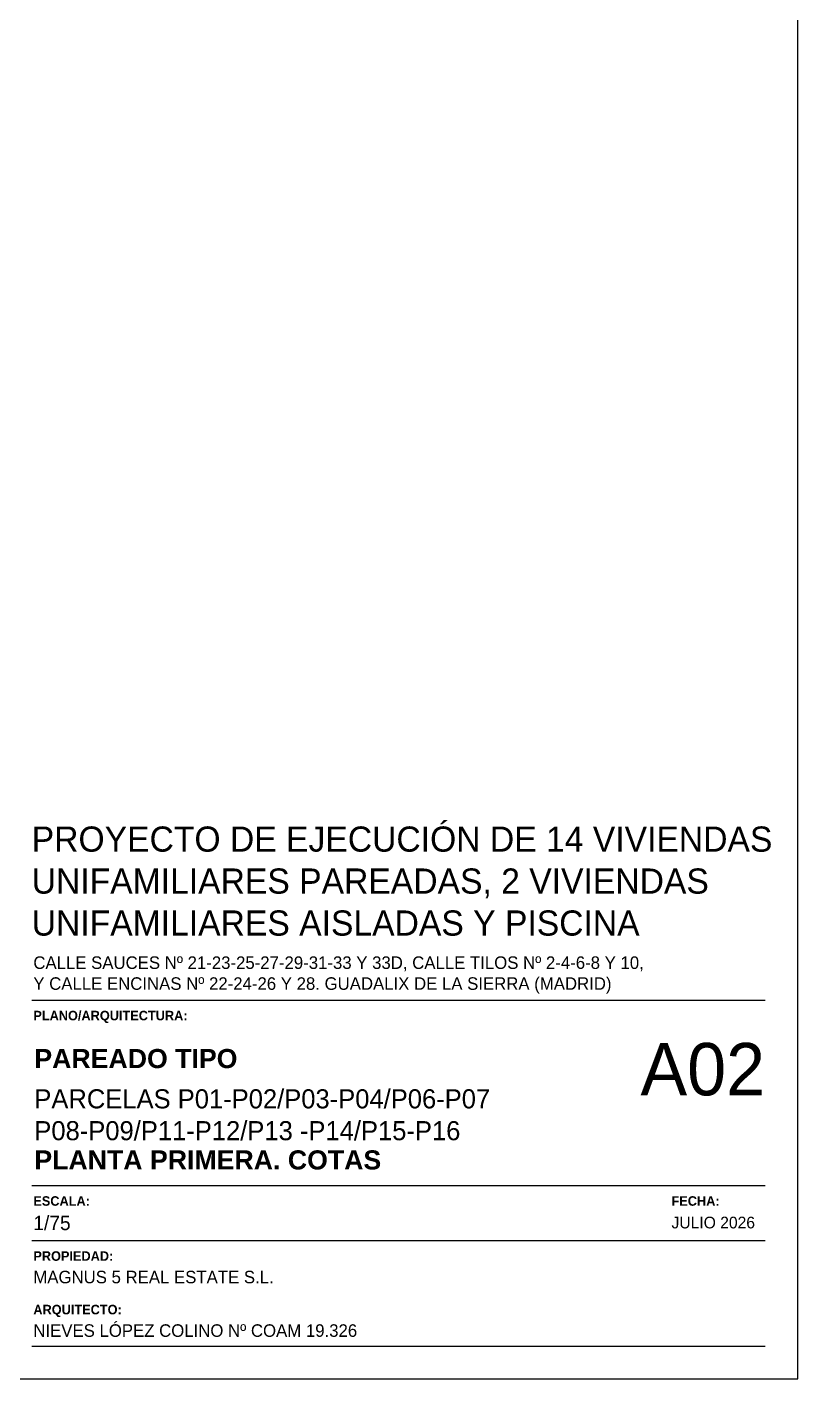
# Model space of a CAD drawing. Header units: millimetres. Extents: x 441156 to 441653, y 4514887 to 4515266.
# Drawn here: x 441352.42 to 441359.46, y 4515196.28 to 4515208.63 of the extents above; entities that cross this region are included whole.
import ezdxf

# ---------------------------------------------------------------- set-up
doc = ezdxf.new("R2010")
doc.units = ezdxf.units.MM
doc.layers.add('01_cartela', color=6, linetype='Continuous', plot=False)
doc.layers.add('01_texto cartela', color=5, linetype='Continuous')
doc.styles.add('Century Gothic', font='', dxfattribs={"height": 2})
doc.styles.add('Century Gothic_3', font='', dxfattribs={"height": 4.5})
doc.styles.add('Century Gothic_5', font='', dxfattribs={"height": 2.5})
doc.styles.add('Century Gothic_6', font='', dxfattribs={"height": 11})
doc.styles.add('NIEVES3', font='swisseb.ttf')
doc.styles.get('Century Gothic').set_extended_font_data('Century Gothic')
doc.styles.get('Century Gothic_3').set_extended_font_data('Century Gothic')
doc.styles.get('Century Gothic_5').set_extended_font_data('Century Gothic')
doc.styles.get('Century Gothic_6').set_extended_font_data('Century Gothic')

msp = doc.modelspace()

# ---------------------------------------------------------------- linework, layer by layer
at = {"layer": '01_cartela', "color": 1}
msp.add_lwpolyline([(441328.821, 4515217.813), (441328.821, 4515196.278), (441359.459, 4515196.278), (441359.459, 4515217.813)], close=True, dxfattribs=at)
at = {"layer": '01_texto cartela'}
for p, q in [((441352.458, 4515199.739), (441359.159, 4515199.739)), ((441352.458, 4515198.044), (441359.159, 4515198.044)), ((441352.458, 4515197.542), (441359.159, 4515197.542)), ((441352.458, 4515196.578), (441359.159, 4515196.578))]:
    msp.add_line(p, q, dxfattribs=at)

# ---------------------------------------------------------------- texts
for s, insert, char_height, width, attachment_point, style in [('\\PPROYECTO DE EJECUCIÓN DE 14 VIVIENDAS UNIFAMILIARES PAREADAS, 2 VIVIENDAS UNIFAMILIARES AISLADAS Y PISCINA', (441352.458, 4515201.708), 0.23, 6.82217, 1, 'Century Gothic_3'), ('CALLE SAUCES Nº 21-23-25-27-29-31-33 Y 33D, CALLE TILOS Nº 2-4-6-8 Y 10, \\PY CALLE ENCINAS Nº 22-24-26 Y 28. GUADALIX DE LA SIERRA (MADRID)', (441352.473, 4515200.138), 0.11455, 9.24681, 1, 'Century Gothic'), ('{\\fCentury Gothic|b1|i0|c0|p34;PLANO/ARQUITECTURA: }', (441352.473, 4515199.641), 0.08701, 2.11715, 1, 'Century Gothic'), ('\\pt2.3273;PLANTA PRIMERA. COTAS', (441352.482, 4515198.189), 0.17455, 7.00908, 7, 'NIEVES3'), ('{\\fCentury Gothic|b1|i0|c0|p34;ESCALA: }', (441352.473, 4515197.947), 0.08701, 2.11715, 1, 'Century Gothic'), ('{\\fCentury Gothic|b1|i0|c0|p34;FECHA: }', (441358.304, 4515197.947), 0.08701, 2.11715, 1, 'Century Gothic'), ('1/75', (441352.473, 4515197.768), 0.1309, 2.11715, 1, 'Century Gothic'), ('JULIO 2026', (441358.304, 4515197.76), 0.1069, 3.50438, 1, 'Century Gothic'), ('{\\fCentury Gothic|b1|i0|c0|p34;PROPIEDAD:}', (441352.473, 4515197.444), 0.08701, 0.83709, 1, 'Century Gothic'), ('MAGNUS 5 REAL ESTATE S.L.', (441352.473, 4515197.266), 0.11455, 4.88231, 1, 'Century Gothic'), ('{\\fCentury Gothic|b1|i0|c0|p34;ARQUITECTO:}', (441352.473, 4515196.955), 0.08701, 0.83709, 1, 'Century Gothic'), ('NIEVES LÓPEZ COLINO Nº COAM 19.326', (441352.473, 4515196.777), 0.11455, 3.65153, 1, 'Century Gothic')]:
    msp.add_mtext(s, dxfattribs=dict(at, insert=insert, char_height=char_height, width=width, attachment_point=attachment_point, style=style))
at = {"layer": '01_texto cartela', "color": 1}
for s, insert, char_height, width, attachment_point, style in [('A02', (441359.159, 4515199.347), 0.4786, 1.04985, 3, 'Century Gothic_6'), ('\\pt2.3273;PAREADO TIPO ', (441352.482, 4515199.115), 0.17455, 7.00908, 7, 'NIEVES3')]:
    msp.add_mtext(s, dxfattribs=dict(at, insert=insert, char_height=char_height, width=width, attachment_point=attachment_point, style=style))
at = {"layer": '01_texto cartela', "color": 5, "insert": (441352.482, 4515198.456), "char_height": 0.17455, "width": 7.00908, "attachment_point": 7, "style": 'Century Gothic_5'}
msp.add_mtext('\\pt2.3273;\\PPARCELAS P01-P02/P03-P04/P06-P07\\PP08-P09/P11-P12/P13 -P14/P15-P16 ', dxfattribs=at)

doc.saveas('drawing.dxf')
